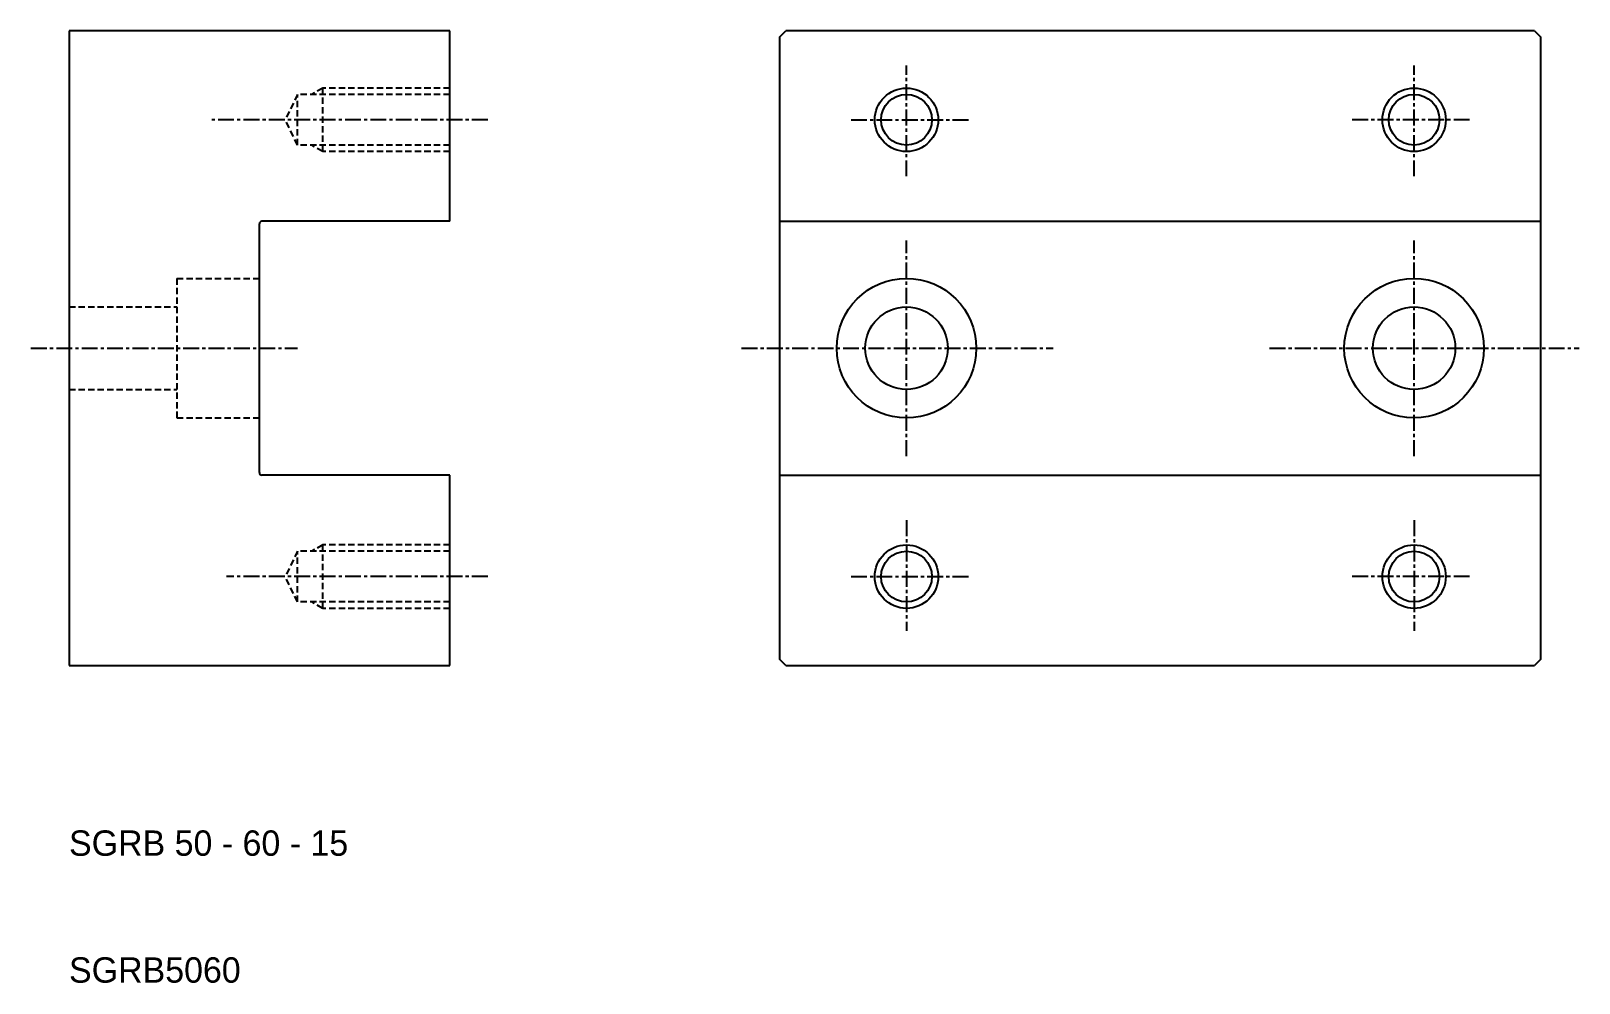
# Model space of a CAD drawing. Extents: x 7 to 129, y 10 to 85.
import ezdxf

# ---------------------------------------------------------------- set-up
doc = ezdxf.new("R2010")
doc.units = 0
doc.linetypes.add('CENTER', pattern=[2, 1.25, -0.25, 0.25, -0.25])
doc.linetypes.add('DASHED', pattern=[0.75, 0.5, -0.25])
doc.layers.get('0').update_dxf_attribs({"linetype": 'CONTINUOUS'})
doc.layers.add('CENTER', color=1, linetype='CENTER')

msp = doc.modelspace()

# ---------------------------------------------------------------- linework, layer by layer
at = {"color": 7, "linetype": 'CONTINUOUS'}
for p, q in [((10, 85), (10, 35)), ((40, 85), (10, 85)), ((40, 70), (40, 85)), ((66, 84.5), (66.5, 85)), ((66, 84.5), (66, 35.5)), ((125.5, 85), (66.5, 85)), ((125.5, 85), (126, 84.5)), ((126, 35.5), (126, 84.5)), ((25, 50.2), (25, 69.8)), ((40, 70), (25.2, 70)), ((66, 70), (126, 70)), ((40, 50), (25.2, 50)), ((40, 35), (40, 50)), ((66, 50), (126, 50)), ((66.5, 35), (66, 35.5)), ((126, 35.5), (125.5, 35)), ((10, 35), (40, 35)), ((66.5, 35), (125.5, 35))]:
    msp.add_line(p, q, dxfattribs=at)
at = {"color": 3, "linetype": 'DASHED'}
for p, q in [((28, 80), (27.047619, 78)), ((40, 80), (28, 80)), ((28, 76), (28, 80)), ((30, 80.5), (29.133975, 80)), ((40, 80.5), (30, 80.5)), ((30, 75.5), (30, 80.5)), ((28, 76), (27.047619, 78)), ((40, 76), (28, 76)), ((30, 75.5), (29.133975, 76)), ((40, 75.5), (30, 75.5)), ((18.5, 65.5), (18.5, 54.5)), ((18.5, 65.5), (25, 65.5)), ((10, 63.25), (18.5, 63.25)), ((10, 56.75), (18.5, 56.75)), ((18.5, 54.5), (25, 54.5)), ((28, 44), (27.047619, 42)), ((40, 44), (28, 44)), ((28, 40), (28, 44)), ((30, 44.5), (29.133975, 44)), ((40, 44.5), (30, 44.5)), ((30, 39.5), (30, 44.5)), ((28, 40), (27.047619, 42)), ((40, 40), (28, 40)), ((30, 39.5), (29.133975, 40)), ((40, 39.5), (30, 39.5))]:
    msp.add_line(p, q, dxfattribs=at)
at = {"color": 3}
for centre in [(76, 78), (116, 78), (76, 42), (116, 42)]:
    msp.add_circle(centre, 2.5, dxfattribs=at)
at = {"color": 7, "linetype": 'CONTINUOUS'}
for centre, radius in [((76, 78), 2), ((116, 78), 2), ((76, 60), 5.5), ((116, 60), 5.5), ((76, 60), 3.25), ((116, 60), 3.25), ((76, 42), 2), ((116, 42), 2)]:
    msp.add_circle(centre, radius, dxfattribs=at)
for centre, start, end in [((25.2, 69.8), 90, 180), ((25.2, 50.2), 180, 270)]:
    msp.add_arc(centre, 0.2, start, end, dxfattribs=at)
at = {"layer": 'CENTER', "color": 1, "linetype": 'CENTER'}
for p, q in [((76, 73.55107), (76, 82.284037)), ((116, 73.55107), (116, 82.284037)), ((43, 78), (21.192462, 78)), ((71.629468, 78), (80.978599, 78)), ((120.370532, 78), (111.021401, 78)), ((76, 51.5), (76, 68.5)), ((116, 51.5), (116, 68.5)), ((7, 60), (28, 60)), ((63, 60), (87.564268, 60)), ((104.606584, 60), (129, 60)), ((76, 46.44893), (76, 37.715963)), ((116, 46.44893), (116, 37.715963)), ((43, 42), (22.397595, 42)), ((71.629468, 42), (80.978599, 42)), ((120.370532, 42), (111.021401, 42))]:
    msp.add_line(p, q, dxfattribs=at)

# ---------------------------------------------------------------- texts
at = {"color": 7, "linetype": 'CONTINUOUS'}
for s, p in [('SGRB 50 - 60 - 15', (10, 20)), ('SGRB5060', (10, 10))]:
    msp.add_text(s, height=2, dxfattribs=at).set_placement(p)

doc.saveas('drawing.dxf')
